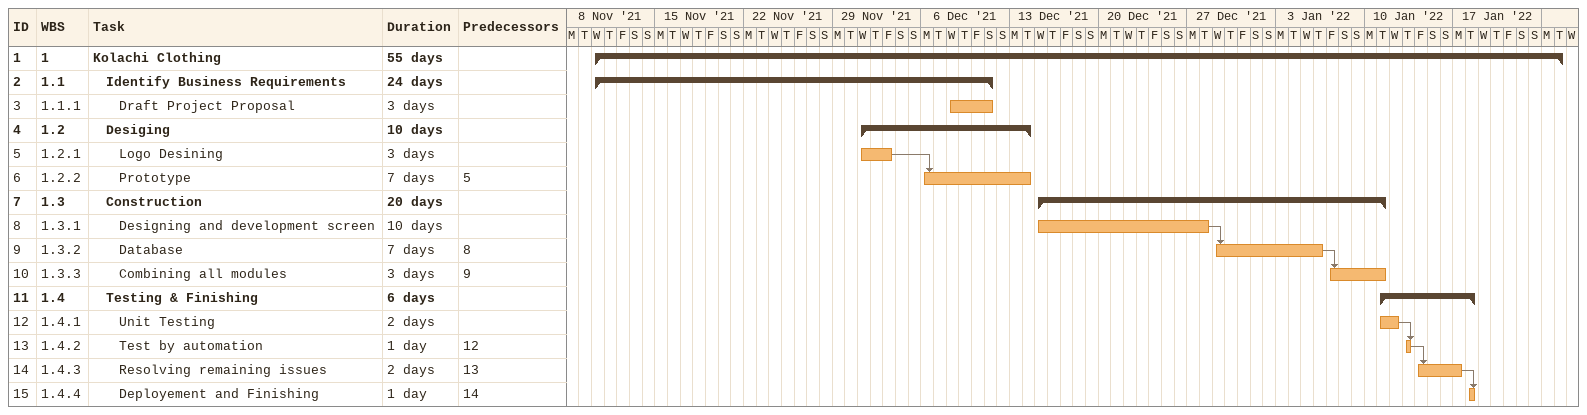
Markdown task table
| ID | WBS | Task | Duration | Start | Finish | Predecessors |
|---|---|---|---|---|---|---|
| 1 | 1 | **Kolachi Clothing** | 55d | 2021-11-10 | 2022-01-25 |  |
| 2 | 1.1 | **Identify Business Requirements** | 24d | 2021-11-10 | 2021-12-11 |  |
| 3 | 1.1.1 | Draft Project Proposal | 3d | 2021-12-08 | 2021-12-11 |  |
| 4 | 1.2 | **Desiging** | 10d | 2021-12-01 | 2021-12-14 |  |
| 5 | 1.2.1 | Logo Desining | 3d | 2021-12-01 | 2021-12-03 |  |
| 6 | 1.2.2 | Prototype | 7d | 2021-12-06 | 2021-12-14 | 5 |
| 7 | 1.3 | **Construction** | 20d | 2021-12-15 | 2022-01-11 |  |
| 8 | 1.3.1 | Designing and development screen | 10d | 2021-12-15 | 2021-12-28 |  |
| 9 | 1.3.2 | Database | 7d | 2021-12-29 | 2022-01-06 | 8 |
| 10 | 1.3.3 | Combining all modules | 3d | 2022-01-07 | 2022-01-11 | 9 |
| 11 | 1.4 | **Testing & Finishing** | 6d | 2022-01-11 | 2022-01-18 |  |
| 12 | 1.4.1 | Unit Testing | 2d | 2022-01-11 | 2022-01-12 |  |
| 13 | 1.4.2 | Test by automation | 1d | 2022-01-13 | 2022-01-13 | 12 |
| 14 | 1.4.3 | Resolving remaining issues | 2d | 2022-01-14 | 2022-01-17 | 13 |
| 15 | 1.4.4 | Deployement and Finishing | 1d | 2022-01-18 | 2022-01-18 | 14 |
